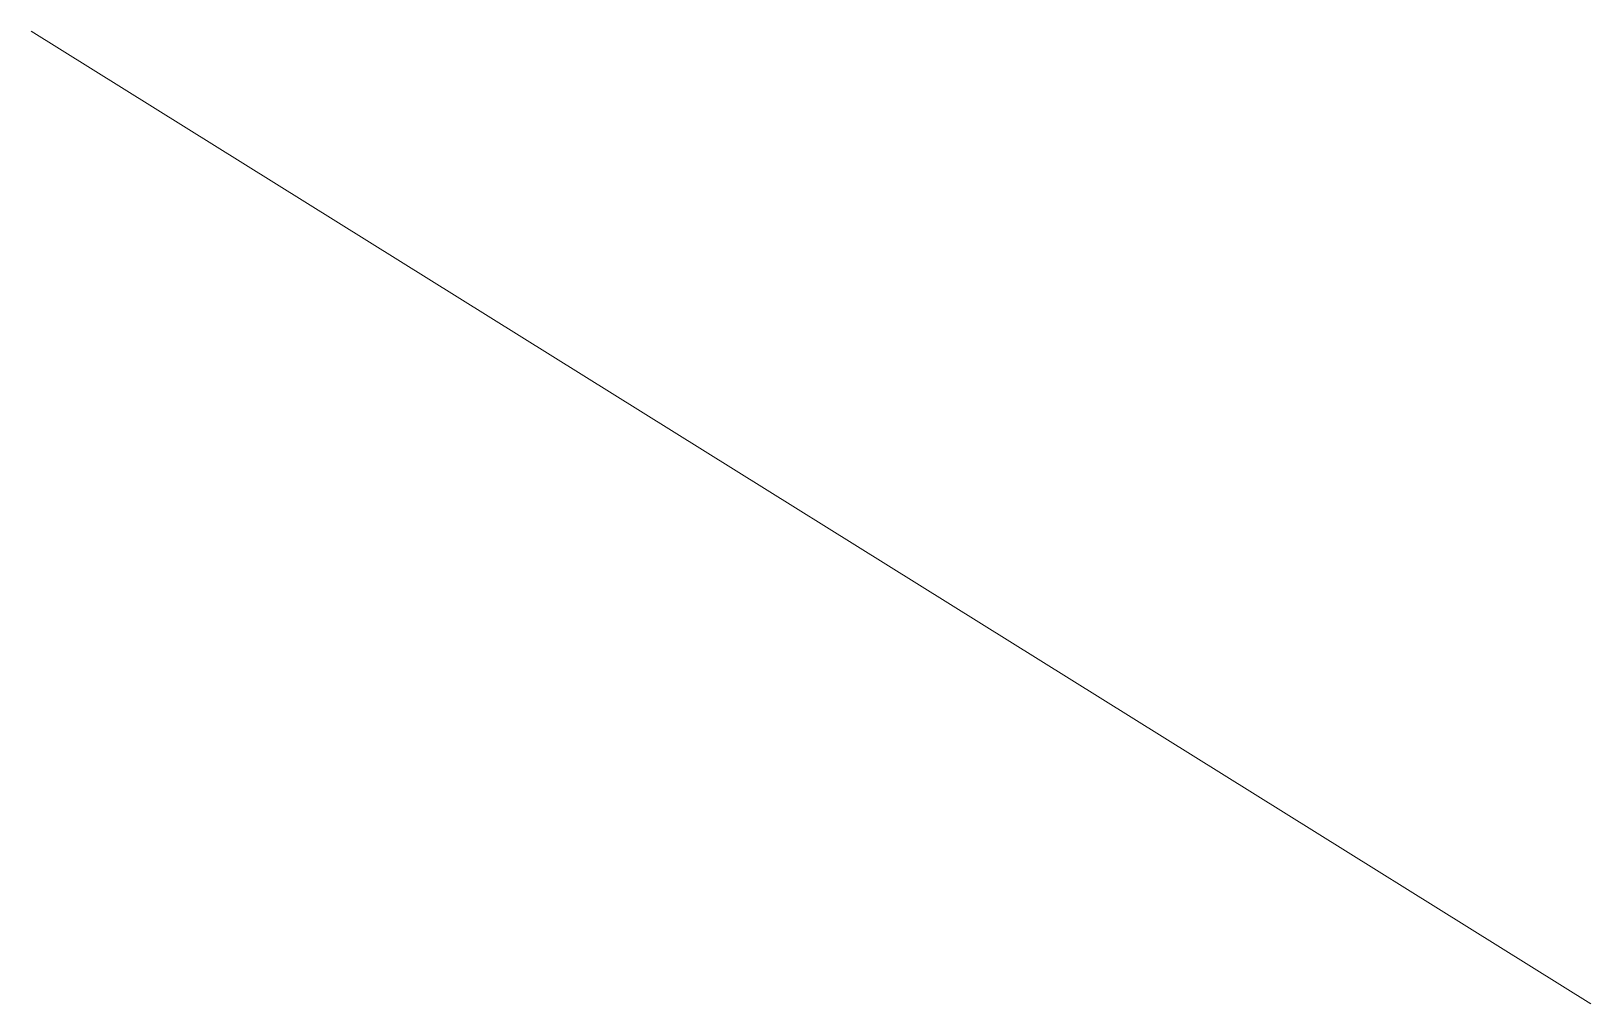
# Model space of a CAD drawing. Header units: millimetres. Extents: x -32954 to 151739, y -65671 to 56243.
# Drawn here: x -26667.13 to -26653.56, y -61667.6 to -61659.13 of the extents above; entities that cross this region are included whole.
import ezdxf

# ---------------------------------------------------------------- set-up
doc = ezdxf.new("R2010")
doc.units = ezdxf.units.MM
doc.layers.add('G-IMPT', color=7, linetype='Continuous', lineweight=9)
doc.layers.add('I-FURN', color=7, linetype='Continuous', lineweight=9)

# ---------------------------------------------------------------- blocks, each defined once
blk = doc.blocks.new('М200-М200_1_Стойка для инфузионных растворов - МСК-5310_dwg-9481014-О_ТХ_05')
at = {"layer": 'G-IMPT'}
blk.add_line((-33.246, -230.397), (-19.67, -238.864), dxfattribs=at)
blk = doc.blocks.new('М200-М200_1_Стойка для инфузионных растворов - М200_Штатив для длительных вливаний-8000997-О_ТХ_05')
blk.add_blockref('М200-М200_1_Стойка для инфузионных растворов - МСК-5310_dwg-9481014-О_ТХ_05', (0, 0))

msp = doc.modelspace()

# ---------------------------------------------------------------- block references
at = {"layer": 'I-FURN', "rotation": 180}
msp.add_blockref('М200-М200_1_Стойка для инфузионных растворов - М200_Штатив для длительных вливаний-8000997-О_ТХ_05', (-26686.804, -61897.994), dxfattribs=at)

doc.saveas('drawing.dxf')
